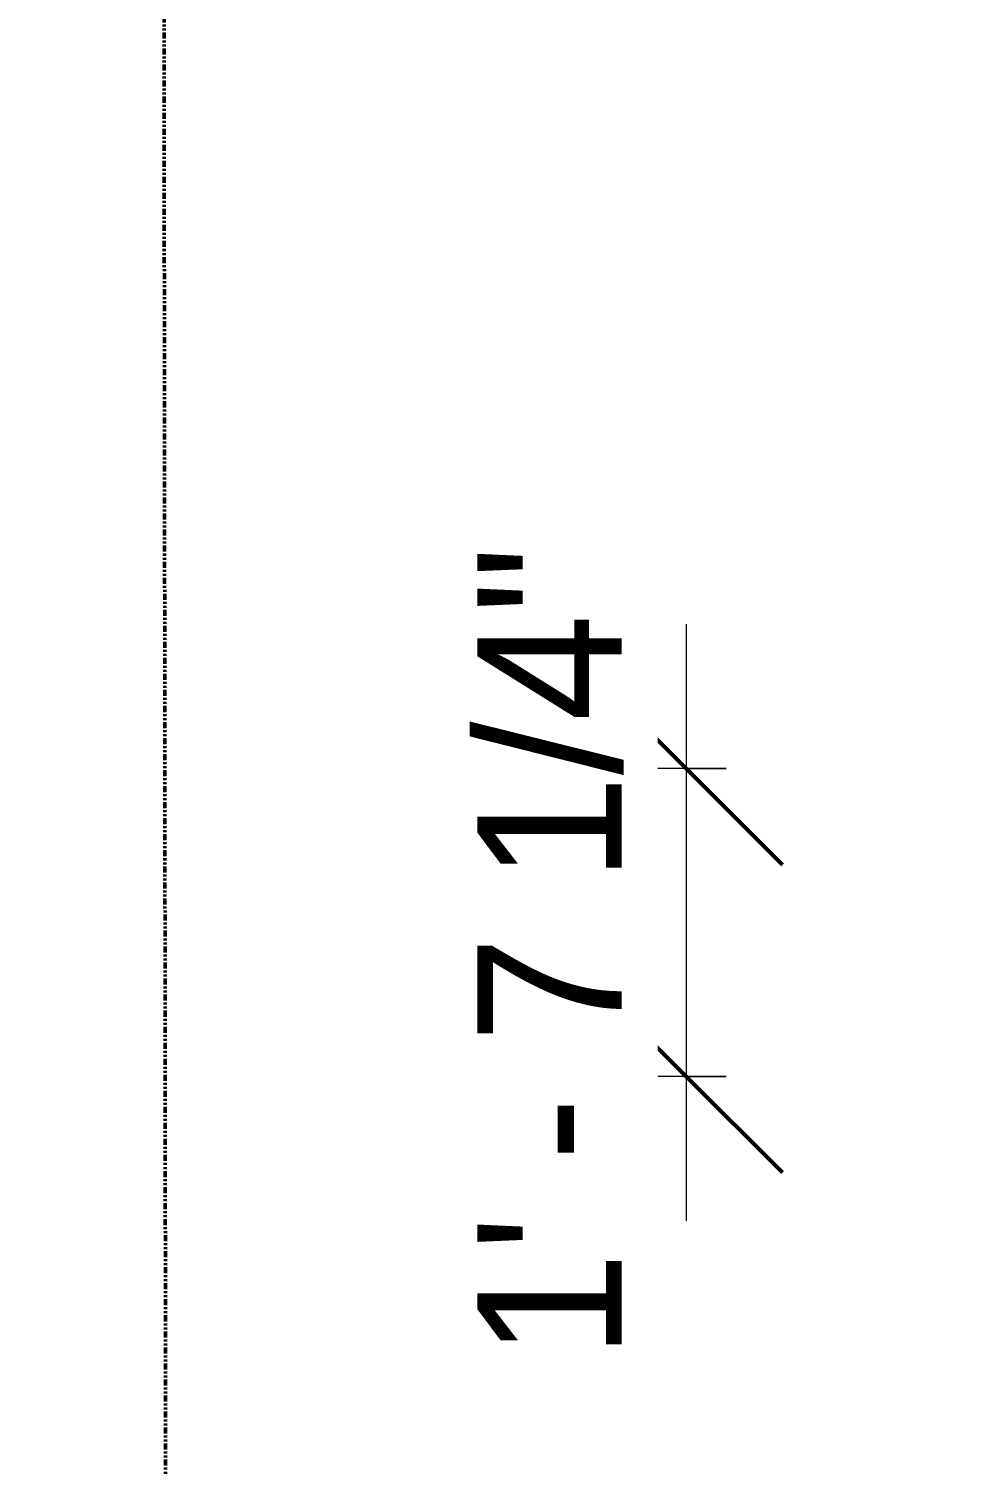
# Model space of a CAD drawing. Header units: inches. Extents: x -4218 to -1814, y 9706 to 12426.
# Drawn here: x -3937.6 to -3878.8, y 11716.3 to 11805.9 of the extents above; entities that cross this region are included whole.
import ezdxf

# ---------------------------------------------------------------- set-up
doc = ezdxf.new("R2010")
doc.units = ezdxf.units.IN
doc.header["$MEASUREMENT"] = 0
doc.linetypes.add('Aligning Line 1_8_', pattern=[0.25, 0.125, -0.125])
doc.linetypes.add('Double Dash 3_8_', pattern=[1, 0.375, -0.125, 0.125, -0.125, 0.125, -0.125])
for name, color, linetype, lineweight in [('0-1', 7, 'Continuous', 5), ('0-3', 147, 'Aligning Line 1_8_', 9), ('A-ANNO-DIMS', 211, 'Continuous', 9), ('A-ANNO-DIMS-96', 211, 'Continuous', 9), ('C-PROP-LINE-1', 250, 'Double Dash 3_8_', 50)]:
    doc.layers.add(name, color=color, linetype=linetype, lineweight=lineweight)
doc.styles.add('Century Gothic', font='ufonts.com_century-gothic.ttf', dxfattribs={"height": 9})
doc.dimstyles.new('OD__1_8__Tol__', dxfattribs={"dimscale": 12, "dimtxt": 9.397514, "dimasz": 1, "dimexe": 0.75, "dimexo": 0.5, "dimgap": 0.125, "dimtad": 1, "dimdec": 3, "dimrnd": 0.125, "dimzin": 3, "dimdsep": 46, "dimlunit": 4, "dimtxsty": 'Century Gothic', "dimblk1": 'OBLIQUE', "dimblk2": 'OBLIQUE', "dimsah": 1, "dimcen": 0.09, "dimdle": 0.75, "dimazin": 0, "dimtfac": 1, "dimtdec": 4, "dimtix": 1, "dimtmove": 0, "dimatfit": 3, "dimfxl": 1, "dimtvp": 1, "dimtfill": 1, "dimfrac": 2, "dimtolj": 1, "dimtzin": 0, "dimarcsym": 2})

# ---------------------------------------------------------------- blocks, each defined once
blk = doc.blocks.new('Family - ___-1878357-FLOOR PLAN - 2ND FLOOR')
at = {"layer": 'C-PROP-LINE-1'}
blk.add_line((-3929.523, 12184.69), (-3927.096, 9853.167), dxfattribs=at)
blk = doc.blocks.new('CTR - 1st Phase - Shell_rvt-1-FLOOR PLAN - 2ND FLOOR')
at = {"layer": '0-3'}
blk.add_blockref('Family - ___-1878357-FLOOR PLAN - 2ND FLOOR', (0, 0), dxfattribs=at)
blk = doc.blocks.new('DIMBLOCK7-FLOOR PLAN - 2ND FLOOR')
at = {"layer": 'A-ANNO-DIMS-96'}
for p, q in [((-4043.678, 9973.939), (-4043.678, 12124.839)), ((-3862.286, 12115.839), (-4052.678, 12115.839)), ((-4043.678, 12115.839), (-3862.286, 12115.839)), ((-3862.286, 9982.939), (-4052.678, 9982.939)), ((-4043.678, 9982.939), (-3862.286, 9982.939))]:
    blk.add_line(p, q, dxfattribs=at)
at = {"layer": 'A-ANNO-DIMS-96', "lineweight": 50}
for p, q in [((-4043.678, 12115.839), (-4049.678, 12121.839)), ((-4043.678, 12115.839), (-4037.678, 12109.839)), ((-4043.678, 9982.939), (-4049.678, 9988.939)), ((-4043.678, 9982.939), (-4037.678, 9976.939))]:
    blk.add_line(p, q, dxfattribs=at)
at = {"layer": 'A-ANNO-DIMS-96', "color": 0, "insert": (-4056.713, 11015.156), "char_height": 9, "width": 82.16113, "attachment_point": 1, "rotation": 90, "line_spacing_factor": 0.984502, "style": 'Century Gothic', "bg_fill": 3, "box_fill_scale": 1.25, "bg_fill_color": 256, "bg_fill_true_color": 13158600, "bg_fill_transparency": 0}
blk.add_mtext('177\' - 8 7/8"', dxfattribs=at)
blk = doc.blocks.new('_Oblique')
at = {"color": 0, "linetype": 'ByBlock', "lineweight": -2}
blk.add_line((-0.5, -0.5), (0.5, 0.5), dxfattribs=at)
blk = doc.blocks.new('DIMBLOCK9-FLOOR PLAN - 2ND FLOOR')
at = {"layer": 'A-ANNO-DIMS-96'}
for p, q in [((-3896.562, 11768.789), (-3896.562, 11731.589)), ((-3894.077, 11759.789), (-3905.562, 11759.789)), ((-3896.562, 11759.789), (-3894.077, 11759.789)), ((-3894.077, 11740.589), (-3905.562, 11740.589)), ((-3896.562, 11740.589), (-3894.077, 11740.589))]:
    blk.add_line(p, q, dxfattribs=at)
at = {"layer": 'A-ANNO-DIMS-96', "lineweight": 50}
for p, q in [((-3896.562, 11759.789), (-3902.562, 11765.789)), ((-3896.562, 11759.789), (-3890.562, 11753.789)), ((-3896.562, 11740.589), (-3902.562, 11746.589)), ((-3896.562, 11740.589), (-3890.562, 11734.589))]:
    blk.add_line(p, q, dxfattribs=at)
at = {"layer": 'A-ANNO-DIMS-96', "color": 0, "insert": (-3909.598, 11722.966), "char_height": 9, "width": 65.3351, "attachment_point": 1, "rotation": 90, "line_spacing_factor": 0.984502, "style": 'Century Gothic', "bg_fill": 3, "box_fill_scale": 1.25, "bg_fill_color": 256, "bg_fill_true_color": 13158600, "bg_fill_transparency": 0}
blk.add_mtext('1\' - 7 1/4"', dxfattribs=at)

msp = doc.modelspace()

# ---------------------------------------------------------------- block references
at = {"layer": '0-1'}
msp.add_blockref('CTR - 1st Phase - Shell_rvt-1-FLOOR PLAN - 2ND FLOOR', (0, 0), dxfattribs=at)

# ---------------------------------------------------------------- next in the draw order: dimensions: what is measured, and where the dimension line sits
at = {"layer": 'A-ANNO-DIMS'}
dim = msp.add_linear_dim(base=(-4043.67756, 12115.8394), p1=(-3856.28624, 9982.9394), p2=(-3856.28624, 12115.8394), angle=90, dimstyle='OD__1_8__Tol__', override={"dimpost": '<>', "dimfxl": 2132.9}, dxfattribs=at)
dim.commit()
dim.dimension.update_dxf_attribs({"geometry": 'DIMBLOCK7-FLOOR PLAN - 2ND FLOOR', "text_midpoint": (-4050.40257, 11049.3894)})

# ---------------------------------------------------------------- next in the draw order: dimensions: what is measured, and where the dimension line sits
dim = msp.add_linear_dim(base=(-3896.56236, 11740.5894), p1=(-3888.07708, 11759.7894), p2=(-3888.07708, 11740.5894), angle=90, dimstyle='OD__1_8__Tol__', override={"dimpost": '<>', "dimfxl": 19.2}, dxfattribs=at)
dim.commit()
dim.dimension.update_dxf_attribs({"geometry": 'DIMBLOCK9-FLOOR PLAN - 2ND FLOOR', "text_midpoint": (-3903.28738, 11750.1894)})

doc.saveas('drawing.dxf')
